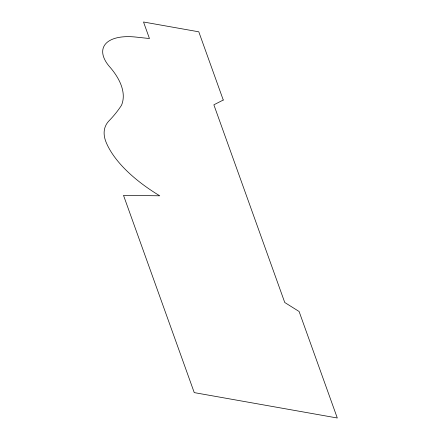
<?xml version="1.0" encoding="UTF-8"?>
<svg xmlns="http://www.w3.org/2000/svg" width="440" height="440" viewBox="0 0 440 440"><rect width="100%" height="100%" fill="white"/><g stroke="black" fill="none" stroke-linecap="round" stroke-linejoin="round"><path stroke-width="0.66" d="M223.262 100.034L213.857 104.808L284.757 302.5L299.096 311.487L337.293 418L194.249 392.612L123.514 195.377L159.742 195.795A125.241 58.795 20.7 0 1 106.216 142.522A75.504 35.448 20.7 0 1 109.164 120.681A415.052 194.854 20.7 0 0 121.484 105.309A100.617 47.234 20.7 0 0 110.506 67.766A51.568 24.211 20.7 0 1 135.834 37.07L149.452 38.538L143.517 22L198.792 31.812L223.262 100.034"/></g></svg>
